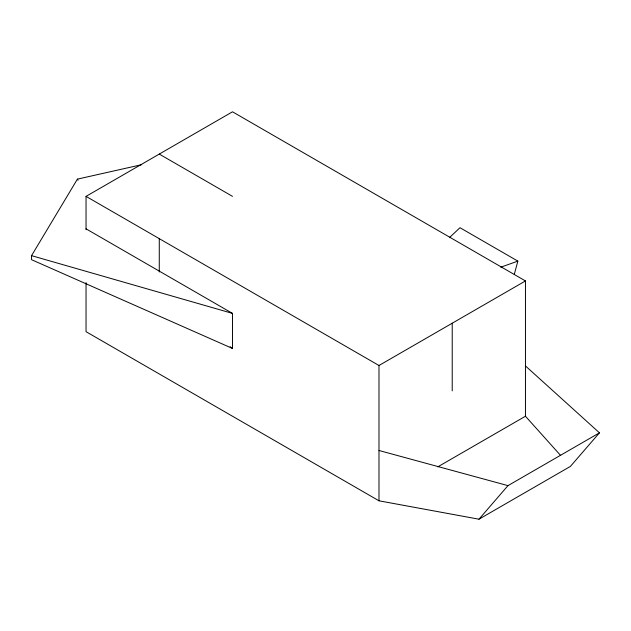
<?xml version="1.0" encoding="UTF-8"?>
<svg xmlns="http://www.w3.org/2000/svg" width="631" height="631" viewBox="0 0 631 631"><rect width="100%" height="100%" fill="white"/><g stroke="black" fill="none" stroke-linecap="round" stroke-linejoin="round"><path stroke-width="0.95" d="M514.297 274.367L517.862 261.124L459.983 227.712L449.509 237.556M86.037 228.832L232.508 313.402L232.508 348.47L31.55 259.696L31.55 255.658L77.4 179.133L141.549 164.715M86.037 282.649L86.037 331.677L378.986 500.809L478.953 519.203L507.979 485.633L599.45 432.827L525.457 365.917M599.45 432.827L570.424 466.388L478.953 519.203M86.037 229.708L86.037 196.367L232.508 111.797L525.457 280.937L525.457 416.239L560.643 455.487M86.037 196.367L378.986 365.499L525.457 280.937M437.74 466.885L525.457 416.239M500.817 267.181L517.862 261.124M378.986 450.487L507.979 485.633M31.55 255.658L232.508 313.402M159.272 154.082L232.508 196.367M230.134 346.727L232.508 348.47M77.4 179.133L78.063 180.245M452.222 323.214L452.222 390.873M378.986 365.499L378.986 500.809M159.272 238.652L159.272 271.985"/></g></svg>
